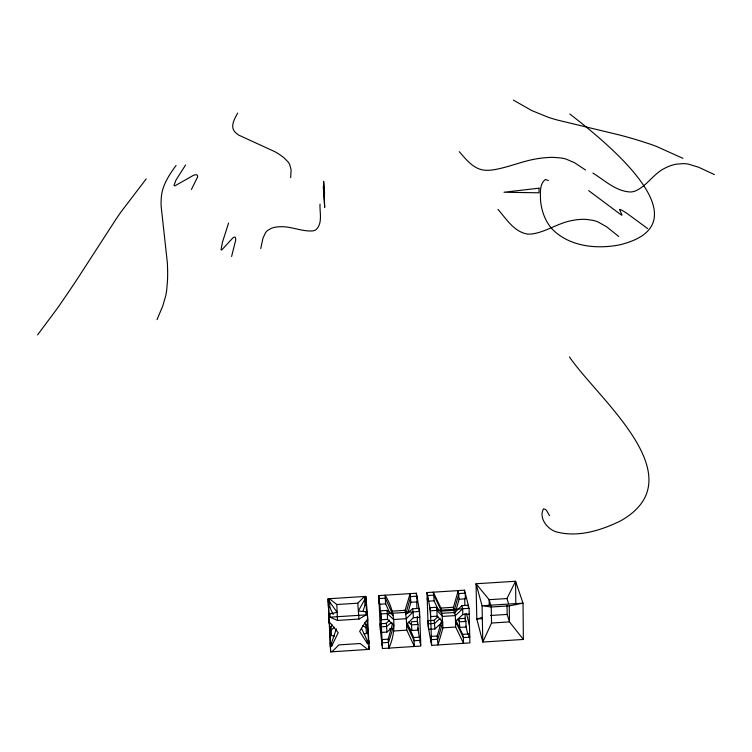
<?xml version="1.0" encoding="UTF-8"?>
<svg xmlns="http://www.w3.org/2000/svg" width="752" height="752" viewBox="0 0 752 752"><rect width="100%" height="100%" fill="white"/><g stroke="black" fill="none" stroke-linecap="round" stroke-linejoin="round"><path stroke-width="1.13" d="M290.686 177.66L291.08 169.661L289.642 164.35A492.607 66.731 0.6 0 0 287.941 161.783L284.425 158.211A639.134 84.374 0 0 0 274.931 151.725L239.014 135.247A258.566 30.625 4.5 0 1 235.235 132.305C229.614 126.665 234.699 118.731 237.623 113.11M260.756 248.545L262.965 238.13L265.7 232.406A408.806 68.733 43.3 0 1 267.768 230.338L271.5 228.27A505.513 84.036 43.9 0 1 280.581 226.7C291.306 226.371 301.402 231.466 312.108 230.958A280.346 38.361 39 0 0 315.774 229.886C322.965 223.635 319.581 212.478 320.014 204.121M407.772 613.472L410.846 602.277L410.141 593.619L405.074 610.323L406.334 618.699L406.785 630.148L414.418 646.476L413.694 637.517L407.293 623.239M231.597 256.488L235.62 240.367A418.488 16.704 -63.4 0 0 235.686 238.657L235.244 237.322A520.581 20.304 -63.5 0 0 232.988 237.811L221.812 249.89A273.625 9.757 -62.3 0 1 221.05 249.617L222.413 242.37L228.589 223.006M389.94 613.5L385.682 603.865L385.062 595.199C395.251 610.981 396.821 631.078 388.822 648.121L388.182 639.153L392.666 623.126M454.246 613.717L453.456 607.259L458.259 590.602L459.115 599.231L455.27 612.645M437.194 636.004L430.83 636.408L431.422 639.642L437.824 639.238L442.796 622.12L437.091 616.198L430.661 616.612L429.871 607.691L436.282 607.287L441.979 613.284L442.966 627.835L438.002 644.953L437.194 636.004L441.838 620.052M362.887 611.526L365.011 605.172L364.466 596.486L357.773 603.198L336.811 604.514L329.414 598.695L329.846 607.39L333.136 614.44M330.307 646.156L331.688 646.062L331.576 642.791L336.37 628.813M156.999 319.638L162.752 306.045L165.741 295.724A532.905 108.128 59.8 0 0 166.7 289.981L167.461 281.107A717.502 142.137 58.6 0 0 167.329 262.561L161.107 205.954A245.058 41.097 65.7 0 1 161.304 197.804C162.028 185.556 169.05 175.075 176.062 165.478M491.535 623.041L482.803 642.058L523.373 639.444L523.016 603.16L515.571 581.277L476.044 583.749L476.806 618.99L482.803 642.058L482.07 605.755L476.044 583.749L489.138 599.682L491.244 607.014L491.535 623.041L509.461 621.895L523.373 639.444M331.688 646.062L338.193 632.695L330.335 622.985L328.953 623.079L328.521 614.111L337.15 612.372L329.508 601.694L328.154 601.788M508.587 603.781L506.933 598.554L515.571 581.277L515.844 604.758M191.412 189.504L197.55 177.096A440.484 20.68 -45 0 0 197.616 175.818L196.855 174.887A553.265 25.342 -45.2 0 0 193.17 175.489L175.216 185.678A272.017 11.44 -43.7 0 1 173.956 185.556L175.996 180.029L185.575 165.008M334.508 636.032L331.491 635.609L331.059 626.877L332.234 624.997M37.6 334.884L56.09 310.059A477.529 23.415 -61 0 0 60.216 304.203L66.392 295.235A620.861 30.973 -61.3 0 0 78.81 276.67L115.009 220.75A252.005 8.639 -60 0 1 120.508 212.609L146.217 178.882M391.04 628.7L386.932 632.065L380.672 632.47L380.08 623.756L386.312 623.361L389.517 620.071M332.017 651.787L338.889 644.896L360.236 643.524L367.794 649.484M419.108 610.69L419.024 608.377L412.613 608.782L413.121 611.902L406.334 618.699L393.569 619.516L387.299 613.547L386.913 610.408L380.484 610.821L381.095 619.761L387.553 619.347L393.813 625.25L388.568 642.405L382.148 642.819L381.8 639.567L388.182 639.153M419.231 614.158L419.776 617.298L413.337 617.712L406.559 624.433L414.202 640.751L420.603 640.337L420.058 637.104L413.694 637.517M441.866 622.468L434.938 628.992L428.706 629.396L427.954 620.71L434.167 620.306L437.993 616.649M440.155 618.266L434.759 623.389L428.518 623.784M441.979 613.284L454.64 612.485L461.897 605.661L468.299 605.257L468.355 607.569M461.897 605.661L462.649 608.763L455.345 615.587L442.618 616.396L436.912 610.398L436.282 607.287M469.21 614.158L462.8 614.563L455.505 621.312L463.373 637.593L463.514 643.308L455.656 627.018L455.345 615.587L454.64 612.485M391.613 622.355L386.678 626.454L380.418 626.858M412.613 608.782L405.704 614.487L410.63 596.599L416.918 596.195L417.125 601.882L410.846 602.277M334.499 627.262L331.162 629.997L329.818 630.091L329.724 626.971L331.059 626.877M329.893 614.017L329.996 617.176L337.498 620.419L358.986 619.056L366.092 614.892L365.81 611.743L358.366 611.028L364.729 599.485L366.083 599.4L366.365 605.087L365.011 605.172M364.147 634.002L367.747 633.297L367.202 624.574L365.867 624.668L364.504 622.947M482.06 617.561L476.806 618.99L482.568 618.623M509.245 605.868L523.016 603.16L482.07 605.755L491.244 607.014L509.245 605.868L509.461 621.895L507.149 614.422L507.027 605.36M330.645 651.881L369.166 649.39L367.474 614.798L365.81 596.402L328.069 598.78L330.645 651.881L330.579 649.606M382.411 648.534L420.81 646.062L419.569 611.498L416.411 593.225L378.782 595.593L380.333 629.339L382.411 648.534L380.832 613.952L378.782 595.593M431.61 645.366L469.887 642.894L469.079 608.359L464.501 590.207L426.995 592.567L428.142 626.284L431.61 645.366L430.464 610.803L426.995 592.567M329.846 607.39L328.492 607.475L328.398 604.448M379.046 601.252L379.384 604.27L385.682 603.865M427.192 598.225L427.756 601.215L434.036 600.82L438.341 609.806M459.115 599.231L465.385 598.836L465.244 593.159L458.974 593.554L454.152 610.304L441.527 611.113L433.848 595.133L433.255 592.172L440.888 608.058L441.593 613.388M506.933 598.554L489.138 599.682L489.242 605.351M365.81 611.743L367.192 611.658L367.756 620.607L366.374 620.691L359.616 631.332L367.512 643.759L368.884 643.665L368.602 640.413L367.23 640.497L361.411 628.268M392.469 611.122L405.074 610.323M440.888 608.058L453.456 607.259M328.605 617.26L367.474 614.798M380.832 613.952L419.569 611.498M430.464 610.803L469.079 608.359M490.539 615.484L507.149 614.422M367.474 627.685L366.13 627.77L362.558 625.467M408.618 627.835L411.917 630.467L418.159 630.063L417.952 624.461L411.701 624.865L408.402 622.186M456.765 624.122L459.848 627.394L466.071 626.999L465.93 621.396L459.707 621.801L457.385 619.31M389.668 628.747L391.999 628.597M438.604 625.617L440.926 625.467M394.057 630.966L406.785 630.148M442.966 627.835L455.656 627.018M331.491 635.609L330.147 635.703L329.432 622.073M331.576 642.791L330.213 642.875L330.476 647.434M462.621 634.368L468.975 633.964L469.756 637.179L463.373 637.593L462.621 634.368L455.778 620.212M682.919 158.343L656.515 146.443A448.53 54.661 3.2 0 0 650.142 144.13L640.29 140.915A567.459 70.65 2.7 0 0 619.714 135.04L557.335 120.029A266.772 22.4 5.5 0 1 548.443 117.359L531.852 110.61L513.428 100.119M714.4 174.586L698.589 167.226L688.24 164.086A399.979 111.663 83.8 0 0 683.333 163.616L676.621 164.133A492.457 135.426 82.7 0 0 664.73 168.269C653.61 173.703 647.265 185.5 636.032 190.698A284.792 65.612 -88.5 0 1 630.693 191.995C616.085 191.497 604.749 180.395 592.943 173.092M548.387 180.489L545.369 179.512C539.184 184.024 540.519 193.461 540.519 200.229C541.534 211.312 545.491 222.507 553.538 230.432C570.853 246.778 596.928 249.222 619.385 244.908C709.371 223.241 601.534 138.706 569.837 114.013M585.526 170.008L574.415 162.658L565.908 159.02A415.048 100.759 -45.8 0 0 561.133 157.995L553.726 157.394A513.813 125.067 -46.8 0 0 538.244 158.578C522.292 160.834 507.497 167.987 491.517 170.074A282.235 50.986 -40.3 0 1 484.937 170.215C473.591 169.35 466.193 159.603 459.322 151.688M647.726 228.627L627.723 213.953A425.397 9.503 40.9 0 0 625.044 212.158L622.214 210.447A531.26 11.487 40.9 0 0 619.545 209.488L622.054 215.147A267.063 5.828 41.6 0 1 620.438 214.358L588.684 190.641M386.913 610.408L393.014 615.286L385.428 598.178L379.121 598.573L379.384 604.27M618.717 236.485L606.582 226.756L597.812 221.84A401.286 113.872 -65.3 0 0 593.159 220.383L586.203 219.405A494.929 139.44 -66.4 0 0 572.319 220.477C558.379 222.883 546.516 231.71 532.548 233.9A280.346 62.604 -58.1 0 1 526.55 233.9C513.541 231.174 506.162 218.653 497.974 209.376M569.452 356.899C597.671 398.786 697.292 477.811 620.334 521.014C601.045 530.367 578.532 537.53 557.1 532.068C547.776 529.944 538.338 517.949 543.508 508.86L545.463 509.386L546.676 510.664L549.486 515.665M466.531 613.688L469.483 625.702M465.93 621.396L465.187 618.332L458.993 618.727L459.848 627.394M465.864 626.143L467.744 633.964M434.167 620.306L434.938 628.992M417.952 624.461L417.435 621.378L411.212 621.772L411.917 630.467M417.811 627.995L419.315 637.076M420.058 641.569L420.631 644.972M414.07 644.295L414.418 646.476M386.312 623.361L386.932 632.065M388.558 645.94L388.822 648.121M366.092 602.07L366.365 605.087M368.865 645.996L369.166 649.39M365.867 624.668L366.412 633.381M367.23 640.497L367.512 643.759M357.773 603.198L358.986 619.056M324.573 194.016L323.736 182.106A404.482 0.818 86.8 0 0 323.661 181.392L323.623 181.58A497.843 0.996 86.8 0 0 323.727 185.171L324.667 206.33A287.236 0.479 86.9 0 1 324.685 207.373L323.275 186.468M328.069 598.78L329.028 615.08M368.602 640.413L368.771 643.834L366.957 619.686M365.81 596.402L366.666 613.867M381.8 639.567L382.054 645.263M387.299 613.547L387.553 619.347M336.811 604.514L337.498 620.419M413.121 611.902L413.337 617.712M410.141 593.619L410.225 595.885M420.058 637.104L420.265 642.8M416.411 593.225L416.58 597.878M416.702 601.374L416.956 608.349M417.257 616.49L417.52 623.605M427.756 601.215L427.559 595.528L433.848 595.133L434.036 600.82M430.83 636.408L431.018 642.105M436.912 610.398L437.091 616.198M330.053 632.554L330.504 647.331M458.259 590.602L458.316 592.858M468.975 633.964L469.06 637.376M464.501 590.207L464.557 592.529M464.698 598.338L464.868 605.313M465.074 613.453L465.272 621.678M462.649 608.763L462.8 614.563M539.005 188.179L503.99 192.249L539.034 192.803L539.005 188.179"/></g></svg>
